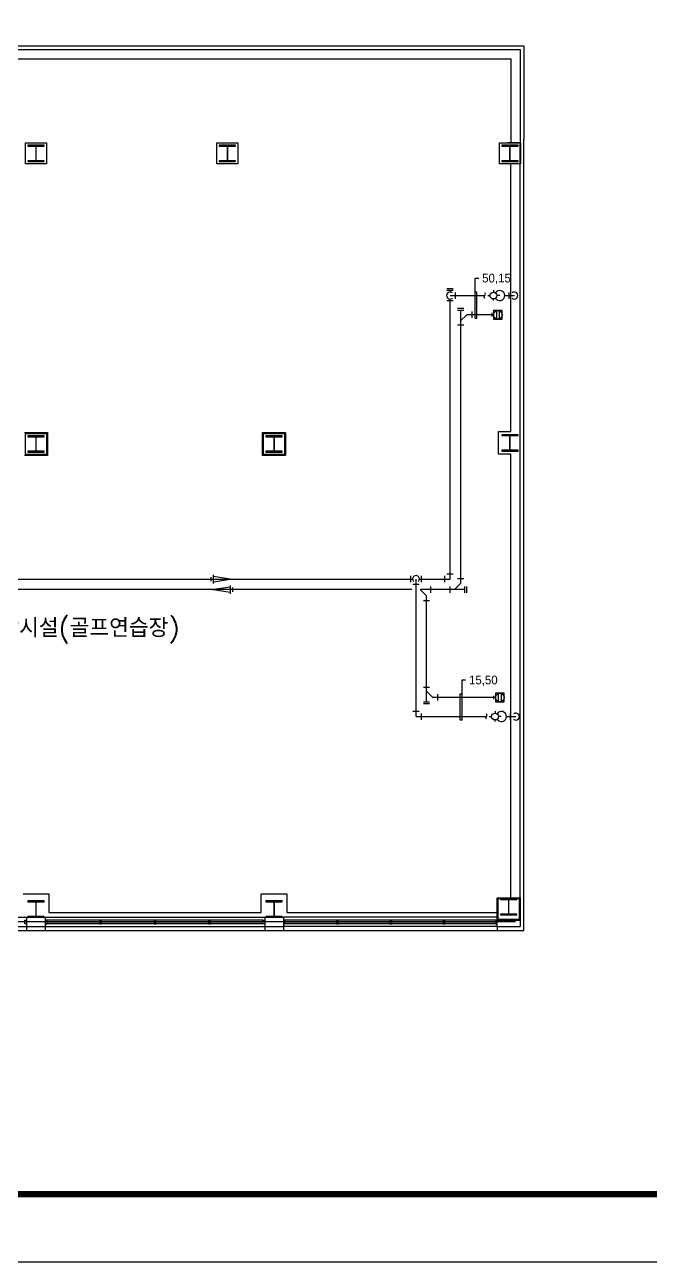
# Model space of a CAD drawing. Header units: millimetres. Extents: x 83956 to 461956, y 36707 to 125807.
# Drawn here: x 245255 to 258651, y 36707 to 63234 of the extents above; entities that cross this region are included whole.
import ezdxf

# ---------------------------------------------------------------- set-up
doc = ezdxf.new("R2010")
doc.units = ezdxf.units.MM
doc.header["$LTSCALE"] = 100
doc.header["$MEASUREMENT"] = 0
doc.layers.get('0').update_dxf_attribs({"linetype": 'CONTINUOUS'})
doc.layers.get('Defpoints').update_dxf_attribs({"linetype": 'CONTINUOUS'})
for name, color, linetype in [('ARCH', 9, 'CONTINUOUS'), ('COLD WATER SUPPLY', 3, 'CONTINUOUS'), ('FORM', 8, 'CONTINUOUS'), ('PIPE', 3, 'CONTINUOUS'), ('Q', 7, 'CONTINUOUS')]:
    doc.layers.add(name, color=color, linetype=linetype)
doc.styles.add('GHS', font='romans.shx', dxfattribs={"bigfont": 'ghs.shx'})
doc.styles.add('gr', font='Gulim.ttf')

# ---------------------------------------------------------------- blocks, each defined once
blk = doc.blocks.new('PMC-FORMV')
at = {"layer": 'Defpoints'}
blk.add_lwpolyline([(0, 0), (0, 29700), (42000, 29700), (42000, 0)], close=True, dxfattribs=at)
at = {"layer": 'FORM', "const_width": 90.2}
blk.add_lwpolyline([(1544, 975), (1544, 28725), (40744, 28725), (40744, 975)], close=True, dxfattribs=at)
blk = doc.blocks.new('jy_ex_60')
at = {"color": 2}
for p, q in [((-2.36, 0.84), (3.05, 0)), ((3.05, 0), (-2.36, -0.84))]:
    blk.add_line(p, q, dxfattribs=at)
for points in [[(-3.05, -0.58), (-3.05, 0.58)], [(-2.36, -1.2), (-2.36, 1.2)]]:
    blk.add_lwpolyline(points, dxfattribs=at)

msp = doc.modelspace()

# ---------------------------------------------------------------- linework, layer by layer
msp.add_lwpolyline([(212272, 79795), (264316, 79795), (264316, 38170), (212272, 38170)], close=True)
at = {"color": 1, "linetype": 'Continuous'}
for points in [[(255109, 57369, -0.36205), (255109, 57429, 0.36205), (255109, 57489)], [(255143, 48345, -0.36205), (255143, 48405, 0.36205), (255143, 48465)]]:
    msp.add_lwpolyline(points, format="xyb", dxfattribs=at)
at = {"layer": 'ARCH', "linetype": 'ByBlock', "ltscale": 2}
for p, q in [((236875, 62781), (255945, 62781)), ((255945, 62781), (255945, 60781)), ((255945, 43821), (255945, 60781)), ((255945, 60781), (255945, 60781)), ((255765, 54305), (255765, 54305)), ((245220, 44601), (245770, 44601)), ((245770, 44601), (245770, 44201)), ((250320, 44201), (250320, 44601)), ((250320, 44601), (250870, 44601)), ((250870, 44601), (250870, 44201)), ((240595, 44101), (245295, 44101)), ((245255, 43961), (245255, 44041)), ((245255, 44041), (245295, 44041)), ((245295, 44041), (245295, 44016)), ((245695, 44101), (250395, 44101)), ((245735, 44041), (245695, 44041)), ((245695, 44041), (245695, 44016)), ((250355, 44041), (245735, 44041)), ((250355, 44041), (245735, 44041)), ((250355, 44041), (245735, 44041)), ((250355, 44041), (245735, 44041)), ((245735, 43961), (245735, 44041)), ((245770, 44201), (250320, 44201)), ((246900, 44041), (246860, 44041)), ((246860, 44041), (246860, 43961)), ((246900, 43961), (246900, 44041)), ((248065, 44041), (248025, 44041)), ((248025, 44041), (248025, 43961)), ((248065, 43961), (248065, 44041)), ((249230, 44041), (249190, 44041)), ((249190, 44041), (249190, 43961)), ((249230, 43961), (249230, 44041)), ((250355, 43961), (250355, 44041)), ((250355, 44041), (250395, 44041)), ((250395, 44041), (250395, 44016)), ((255375, 44101), (250795, 44101)), ((250835, 44041), (250795, 44041)), ((250795, 44041), (250795, 44016)), ((255335, 44041), (250835, 44041)), ((255335, 44041), (250835, 44041)), ((255335, 44041), (250835, 44041)), ((255335, 44041), (250835, 44041)), ((250835, 43961), (250835, 44041)), ((250870, 44201), (255375, 44201)), ((251975, 44041), (251935, 44041)), ((251935, 44041), (251935, 43961)), ((251975, 43961), (251975, 44041)), ((253115, 44041), (253075, 44041)), ((253075, 44041), (253075, 43961)), ((253115, 43961), (253115, 44041)), ((254255, 44041), (254215, 44041)), ((254215, 44041), (254215, 43961)), ((254255, 43961), (254255, 44041)), ((255375, 44041), (255335, 44041)), ((255335, 44041), (255335, 43961)), ((255375, 43961), (255375, 44041)), ((225115, 43821), (255945, 43821)), ((255765, 44001), (225295, 44001)), ((240595, 43901), (245295, 43901)), ((245295, 43961), (245255, 43961)), ((245295, 43986), (245295, 43961)), ((245295, 43901), (245295, 43821)), ((245695, 43986), (245695, 43961)), ((245695, 43961), (245735, 43961)), ((245695, 43901), (250395, 43901)), ((245695, 43901), (245695, 43821)), ((246860, 44007), (245735, 44007)), ((246860, 43995), (245735, 43995)), ((250355, 43961), (245735, 43961)), ((250355, 43961), (245735, 43961)), ((250355, 43961), (245735, 43961)), ((250355, 43961), (245735, 43961)), ((246860, 43961), (246900, 43961)), ((248025, 44007), (246900, 44007)), ((248025, 43995), (246900, 43995)), ((248025, 43961), (248065, 43961)), ((249190, 44007), (248065, 44007)), ((249190, 43995), (248065, 43995)), ((249190, 43961), (249230, 43961)), ((250355, 44007), (249230, 44007)), ((250355, 43995), (249230, 43995)), ((250395, 43961), (250355, 43961)), ((250395, 43986), (250395, 43961)), ((250395, 43901), (250395, 43821)), ((250795, 43986), (250795, 43961)), ((250795, 43961), (250835, 43961)), ((255375, 43901), (250795, 43901)), ((250795, 43901), (250795, 43821)), ((251935, 44007), (250835, 44007)), ((251935, 43995), (250835, 43995)), ((255335, 43961), (250835, 43961)), ((255335, 43961), (250835, 43961)), ((255335, 43961), (250835, 43961)), ((255335, 43961), (250835, 43961)), ((251935, 43961), (251975, 43961)), ((253075, 44007), (251975, 44007)), ((253075, 43995), (251975, 43995)), ((253075, 43961), (253115, 43961)), ((254215, 44007), (253115, 44007)), ((254215, 43995), (253115, 43995)), ((254215, 43961), (254255, 43961)), ((255335, 44007), (254255, 44007)), ((255335, 43995), (254255, 43995)), ((255335, 43961), (255375, 43961)), ((255375, 43901), (255375, 43821))]:
    msp.add_line(p, q, dxfattribs=at)
at = {"layer": 'ARCH'}
for p, q in [((236897, 62701), (255865, 62701)), ((255865, 62701), (255865, 60701)), ((236953, 62501), (255665, 62501)), ((255665, 62501), (255665, 60701)), ((245670, 60651), (245320, 60651)), ((245320, 60651), (245320, 60632)), ((245320, 60632), (245489, 60632)), ((245489, 60632), (245489, 60320)), ((245501, 60320), (245501, 60632)), ((245501, 60632), (245670, 60632)), ((245670, 60632), (245670, 60651)), ((249770, 60651), (249420, 60651)), ((249420, 60651), (249420, 60632)), ((249420, 60632), (249589, 60632)), ((249589, 60632), (249589, 60320)), ((249601, 60320), (249601, 60632)), ((249601, 60632), (249770, 60632)), ((249770, 60632), (249770, 60651)), ((255820, 60651), (255470, 60651)), ((255470, 60651), (255470, 60632)), ((255470, 60632), (255639, 60632)), ((255865, 60701), (255595, 60701)), ((255639, 60632), (255639, 60320)), ((255651, 60320), (255651, 60632)), ((255651, 60632), (255820, 60632)), ((255820, 60632), (255820, 60651)), ((255865, 44521), (255865, 60701)), ((245489, 60320), (245320, 60320)), ((245320, 60320), (245320, 60301)), ((245320, 60301), (245670, 60301)), ((245670, 60320), (245501, 60320)), ((245670, 60301), (245670, 60320)), ((249589, 60320), (249420, 60320)), ((249420, 60320), (249420, 60301)), ((249420, 60301), (249770, 60301)), ((249770, 60320), (249601, 60320)), ((249770, 60301), (249770, 60320)), ((255639, 60320), (255470, 60320)), ((255470, 60320), (255470, 60301)), ((255470, 60301), (255820, 60301)), ((255820, 60320), (255651, 60320)), ((255665, 54516), (255665, 60251)), ((255820, 60301), (255820, 60320)), ((245250, 54491), (245740, 54491)), ((245270, 54471), (245720, 54471)), ((245270, 54021), (245270, 54471)), ((245670, 54421), (245320, 54421)), ((245320, 54421), (245320, 54402)), ((245320, 54402), (245489, 54402)), ((245489, 54402), (245489, 54090)), ((245501, 54090), (245501, 54402)), ((245501, 54402), (245670, 54402)), ((245670, 54402), (245670, 54421)), ((245720, 54471), (245720, 54021)), ((245740, 54491), (245740, 54001)), ((250350, 54491), (250840, 54491)), ((250350, 54001), (250350, 54491)), ((250370, 54471), (250820, 54471)), ((250370, 54021), (250370, 54471)), ((250770, 54421), (250420, 54421)), ((250420, 54421), (250420, 54402)), ((250420, 54402), (250589, 54402)), ((250589, 54402), (250589, 54090)), ((250601, 54090), (250601, 54402)), ((250601, 54402), (250770, 54402)), ((250770, 54402), (250770, 54421)), ((250820, 54471), (250820, 54021)), ((250840, 54491), (250840, 54001)), ((255400, 54026), (255400, 54516)), ((255400, 54516), (255665, 54516)), ((255400, 54026), (255400, 54516)), ((255400, 54516), (255665, 54516)), ((255820, 54446), (255470, 54446)), ((255470, 54446), (255470, 54427)), ((255470, 54427), (255639, 54427)), ((255639, 54427), (255639, 54115)), ((255651, 54115), (255651, 54427)), ((255651, 54427), (255820, 54427)), ((255820, 54427), (255820, 54446)), ((255639, 54115), (255470, 54115)), ((255470, 54115), (255470, 54096)), ((255820, 54115), (255651, 54115)), ((255820, 54096), (255820, 54115)), ((245740, 54001), (245250, 54001)), ((245720, 54021), (245270, 54021)), ((245489, 54090), (245320, 54090)), ((245320, 54090), (245320, 54071)), ((245320, 54071), (245670, 54071)), ((245670, 54090), (245501, 54090)), ((245670, 54071), (245670, 54090)), ((250840, 54001), (250350, 54001)), ((250820, 54021), (250370, 54021)), ((250589, 54090), (250420, 54090)), ((250420, 54090), (250420, 54071)), ((250420, 54071), (250770, 54071)), ((250770, 54090), (250601, 54090)), ((250770, 54071), (250770, 54090)), ((255665, 54026), (255400, 54026)), ((255665, 54026), (255400, 54026)), ((255470, 54096), (255820, 54096)), ((255665, 44521), (255665, 54026)), ((245670, 44452), (245320, 44452)), ((245320, 44452), (245320, 44433)), ((245320, 44433), (245489, 44433)), ((245489, 44433), (245489, 44121)), ((245501, 44121), (245501, 44433)), ((245501, 44433), (245670, 44433)), ((245670, 44433), (245670, 44452)), ((250770, 44452), (250420, 44452)), ((250420, 44452), (250420, 44433)), ((250420, 44433), (250589, 44433)), ((250589, 44433), (250589, 44121)), ((250601, 44121), (250601, 44433)), ((250601, 44433), (250770, 44433)), ((250770, 44433), (250770, 44452)), ((255375, 44521), (255865, 44521)), ((255375, 44031), (255375, 44521)), ((255395, 44501), (255845, 44501)), ((255395, 44051), (255395, 44501)), ((255795, 44501), (255445, 44501)), ((255445, 44501), (255445, 44482)), ((255445, 44482), (255614, 44482)), ((255614, 44482), (255614, 44170)), ((255626, 44170), (255626, 44482)), ((255626, 44482), (255795, 44482)), ((255795, 44482), (255795, 44501)), ((255845, 44501), (255845, 44051)), ((255865, 44521), (255865, 44031)), ((245489, 44121), (245320, 44121)), ((245320, 44121), (245320, 44102)), ((245320, 44102), (245670, 44102)), ((245670, 44121), (245501, 44121)), ((245670, 44102), (245670, 44121)), ((250589, 44121), (250420, 44121)), ((250420, 44121), (250420, 44102)), ((250420, 44102), (250770, 44102)), ((250770, 44121), (250601, 44121)), ((250770, 44102), (250770, 44121)), ((255845, 44051), (255395, 44051)), ((255614, 44170), (255445, 44170)), ((255445, 44170), (255445, 44151)), ((255445, 44151), (255795, 44151)), ((255795, 44170), (255626, 44170)), ((255795, 44151), (255795, 44170)), ((255865, 44101), (255865, 43901)), ((255865, 44031), (255375, 44031))]:
    msp.add_line(p, q, dxfattribs=at)
at = {"layer": 'ARCH', "ltscale": 2}
for p, q in [((245270, 60701), (245720, 60701)), ((245270, 60251), (245270, 60701)), ((245720, 60701), (245720, 60251)), ((249370, 60701), (249820, 60701)), ((249370, 60251), (249370, 60701)), ((249820, 60701), (249820, 60251)), ((255420, 60701), (255870, 60701)), ((255420, 60251), (255420, 60701)), ((255420, 60651), (255420, 60651)), ((255870, 60701), (255870, 60251)), ((245720, 60251), (245270, 60251)), ((249820, 60251), (249370, 60251)), ((255420, 60451), (255420, 60451)), ((255870, 60251), (255420, 60251)), ((255620, 60251), (255620, 60251)), ((255820, 60251), (255820, 60251)), ((245295, 44101), (245295, 43901)), ((245295, 44101), (245695, 44101)), ((245695, 44101), (245695, 43901)), ((250395, 44101), (250395, 43901)), ((250395, 44101), (250795, 44101)), ((250795, 44101), (250795, 43901)), ((255375, 43901), (255375, 44101)), ((245295, 43901), (245695, 43901)), ((250395, 43901), (250795, 43901)), ((255375, 43901), (255865, 43901))]:
    msp.add_line(p, q, dxfattribs=at)
at = {"layer": 'COLD WATER SUPPLY', "color": 3}
for p, q in [((254365, 57429), (255109, 57429)), ((253635, 48405), (255143, 48405))]:
    msp.add_line(p, q, dxfattribs=at)
at = {"layer": 'PIPE', "color": 2, "ltscale": 2}
for p, q in [((254297, 57582), (254432, 57582)), ((254297, 57541), (254432, 57541)), ((254432, 57316), (254297, 57316)), ((254477, 57496), (254477, 57361)), ((254657, 57150), (254522, 57150)), ((254657, 57110), (254522, 57110)), ((254828, 57085), (254828, 56950)), ((255257, 57055), (255257, 56980)), ((255357, 57106), (255357, 56929)), ((255419, 57106), (255419, 56929)), ((254657, 56795), (254522, 56795)), ((254297, 51463), (254432, 51463)), ((253522, 51283), (253522, 51418)), ((253702, 51238), (253567, 51238)), ((253747, 51418), (253747, 51283)), ((254252, 51283), (254252, 51418)), ((254522, 51363), (254657, 51363)), ((253637, 51058), (253637, 51193)), ((253952, 51058), (253952, 51193)), ((254367, 51058), (254367, 51193)), ((254682, 51058), (254682, 51193)), ((254723, 51058), (254723, 51193)), ((253927, 50887), (253792, 50887)), ((253792, 49037), (253927, 49037)), ((254097, 48882), (254097, 48747)), ((255297, 48852), (255297, 48777)), ((255397, 48902), (255397, 48726)), ((255460, 48902), (255460, 48726)), ((253792, 48722), (253927, 48722)), ((253792, 48681), (253927, 48681)), ((253567, 48517), (253702, 48517)), ((253747, 48472), (253747, 48337))]:
    msp.add_line(p, q, dxfattribs=at)
at = {"layer": 'PIPE', "color": 1, "ltscale": 2}
for p, q in [((254902, 56942), (254902, 57804)), ((254902, 57804), (254977, 57804)), ((254620, 48330), (254620, 49189)), ((254620, 49189), (254695, 49189))]:
    msp.add_line(p, q, dxfattribs=at)
at = {"layer": 'PIPE', "ltscale": 2}
for p, q in [((254365, 57541), (254365, 57504)), ((254365, 51350), (254365, 57354)), ((243709, 51350), (253560, 51350)), ((253635, 48405), (253635, 51350)), ((253710, 51350), (254365, 51350))]:
    msp.add_line(p, q, dxfattribs=at)
at = {"layer": 'PIPE'}
for p, q in [((255537, 57429), (255741, 57429)), ((255570, 48405), (255774, 48405))]:
    msp.add_line(p, q, dxfattribs=at)
at = {"layer": 'PIPE', "color": 2}
for p, q in [((255628, 57361), (255628, 57496)), ((255662, 48337), (255662, 48472))]:
    msp.add_line(p, q, dxfattribs=at)
at = {"layer": 'PIPE', "color": 4, "ltscale": 2}
for p, q in [((254590, 57110), (254590, 51258)), ((254723, 57017), (254590, 56885)), ((255294, 57017), (254723, 57017)), ((254590, 51258), (254457, 51125)), ((253545, 51125), (243709, 51125)), ((254682, 51125), (253725, 51125)), ((253860, 50992), (253727, 51125)), ((253860, 48722), (253860, 50992)), ((253992, 48814), (253860, 48947)), ((255335, 48814), (253992, 48814))]:
    msp.add_line(p, q, dxfattribs=at)
at = {"layer": 'PIPE', "color": 1, "ltscale": 2}
for points in [[(254902, 56942), (254940, 56942), (254940, 57504), (254902, 57504)], [(254620, 48330), (254582, 48330), (254582, 48889), (254620, 48889)]]:
    msp.add_lwpolyline(points, dxfattribs=at)
at = {"layer": 'PIPE', "color": 2, "ltscale": 2}
for points in [[(255482, 56923), (255482, 57111), (255294, 57111), (255294, 56923), (255482, 56923)], [(255335, 48908), (255335, 48720), (255522, 48720), (255522, 48908), (255335, 48908)]]:
    msp.add_lwpolyline(points, dxfattribs=at)
for centre in [(255388, 57017), (255429, 48814)]:
    msp.add_circle(centre, 93.8, dxfattribs=at)
for centre, start, end in [((254365, 57429), 49, 311), ((253635, 51350), 319, 221)]:
    msp.add_arc(centre, 75, start, end, dxfattribs=at)
at = {"layer": 'PIPE', "color": 2}
for centre in [(255741, 57429), (255774, 48405)]:
    msp.add_arc(centre, 75, 229, 131, dxfattribs=at)
at = {"layer": 'Q', "color": 1}
for p, q in [((255171, 57429), (255221, 57429)), ((255294, 57546), (255294, 57502)), ((255294, 57320), (255294, 57356)), ((255428, 57429), (255368, 57429)), ((255205, 48405), (255255, 48405)), ((255328, 48522), (255328, 48478)), ((255328, 48296), (255328, 48332)), ((255462, 48405), (255401, 48405))]:
    msp.add_line(p, q, dxfattribs=at)
at = {"layer": 'Q', "color": 2}
for centre in [(255294, 57429), (255328, 48405)]:
    msp.add_circle(centre, 73.2, dxfattribs=at)
for centre in [(255428, 57429), (255462, 48405)]:
    msp.add_arc(centre, 109, 213.1985, 146.8015, dxfattribs=at)

# ---------------------------------------------------------------- block references
at = {"layer": 'FORM', "xscale": 1.5, "yscale": 1.5, "zscale": 1.5}
msp.add_blockref('PMC-FORMV', (209956, 36707), dxfattribs=at)
at = {"layer": 'PIPE', "ltscale": 2, "xscale": 75, "yscale": 75, "zscale": 75}
msp.add_blockref('jy_ex_60', (249478, 51350), dxfattribs=at)
at = {"layer": 'PIPE', "ltscale": 2, "xscale": 75, "yscale": 75, "zscale": 75, "rotation": 180}
msp.add_blockref('jy_ex_60', (249478, 51125), dxfattribs=at)

# ---------------------------------------------------------------- texts
at = {"layer": 'ARCH', "style": 'GHS'}
msp.add_text('근린생활시설(골프연습장)', height=399.41, dxfattribs=at).set_placement((243443, 50105))
at = {"layer": 'PIPE', "color": 2, "ltscale": 2, "style": 'gr'}
for s, p in [('50,15', (255052, 57710)), ('15,50', (254770, 49095))]:
    msp.add_text(s, height=187.5, dxfattribs=at).set_placement(p)

doc.saveas('drawing.dxf')
